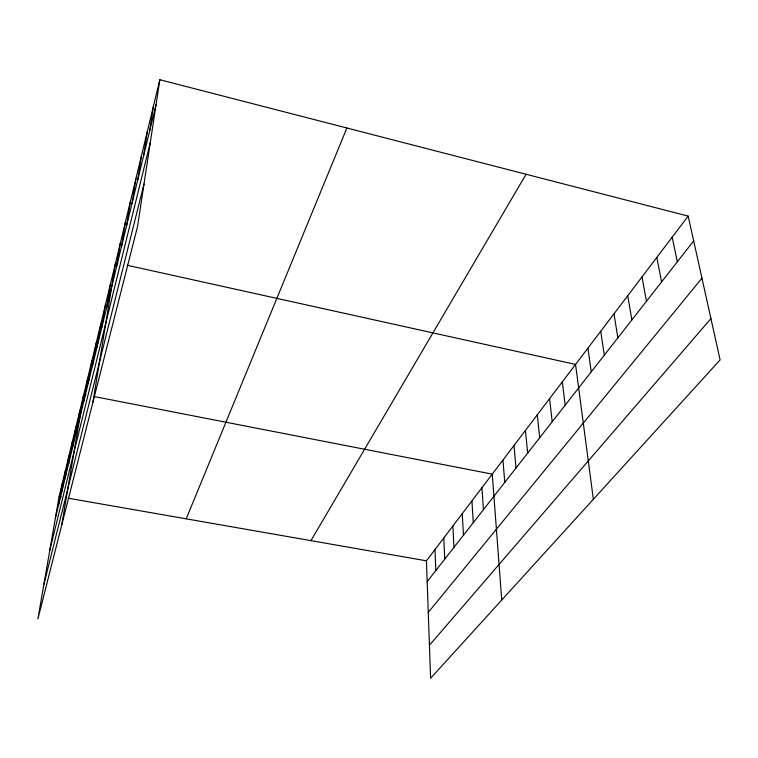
<?xml version="1.0" encoding="UTF-8"?>
<svg xmlns="http://www.w3.org/2000/svg" width="758" height="758" viewBox="0 0 758 758"><rect width="100%" height="100%" fill="white"/><g stroke="black" fill="none" stroke-linecap="round" stroke-linejoin="round"><path stroke-width="1.14" d="M159.834 79.723L137.539 226.509L37.9 618.916L59.086 496.613L159.834 79.723L688.179 216.106L720.1 359.908L430.601 678.277L426.432 560.825L688.179 216.106M149.629 131.058L153.467 106.044M143.508 156.186L147.374 131.267M137.643 180.262L141.538 155.437M126.624 225.496L130.547 200.898M132.025 203.343L135.928 178.632M121.451 246.767L125.373 222.302M92.902 402.327L115.614 262.713L117.907 263.216M116.467 267.214L120.399 242.892M106.575 307.843L110.507 283.843M96.977 347.268L100.89 323.619M101.676 327.958L105.599 304.129M88.108 383.681L92.002 360.401M92.448 365.83L96.361 342.36M61.625 525.465L83.759 394.52L86.071 394.965M83.92 400.859L87.805 377.778M68.646 463.602L72.455 441.289M72.256 448.745L76.094 426.242M76.008 433.368L79.855 410.665M58.508 505.198L62.27 483.462M61.777 491.8L65.548 469.875M65.15 477.938L68.95 455.823M55.353 518.159L156.025 104.793M49.81 550.185L150.273 142.684M43.879 584.418L144.001 183.995M186.203 518.832L346.889 128.007M310.951 540.634L526.071 174.255M427.171 581.594L693.684 240.892M428.261 612.407L701.955 278.177M429.426 645.266L710.928 318.587M59.086 496.613L61.36 497.011M68.192 498.205L426.432 560.825M94.144 396.538L492.255 474.138L501.739 600.042M127.098 265.253L575.549 364.427L593.353 499.295M672.185 237.159L677.311 261.813M656.798 257.426L661.582 281.929M641.998 276.926L646.451 301.267M627.728 295.705L631.878 319.895M613.98 313.821L617.846 337.841M600.715 331.284L604.315 355.142M587.914 348.14L591.259 371.827M562.322 381.852L565.184 405.16M549.578 398.632L552.203 421.751M537.289 414.816L539.696 437.736M525.436 430.43L527.644 453.151M513.99 445.505L516.009 468.027M502.942 460.059L504.771 482.382M481.927 487.745L483.433 509.67M471.921 500.905L473.286 522.641M462.247 513.659L463.47 535.186M452.877 526.005L453.957 547.342M443.79 537.972L444.756 559.12M434.978 549.569L435.822 570.528"/></g></svg>
